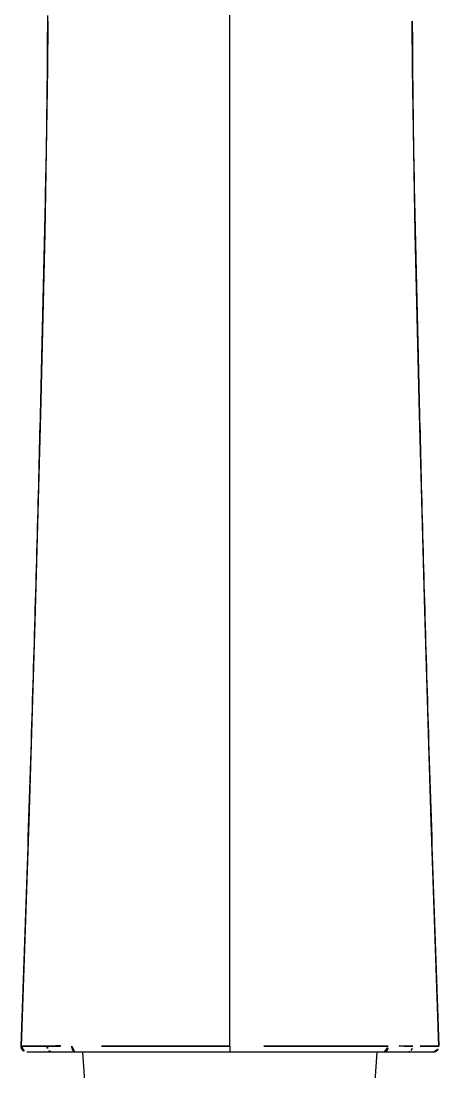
# Model space of a CAD drawing. Extents: x 16296660632 to 16296678186, y -37409619871 to -37409616409.
# Drawn here: x 16296676333 to 16296676368.4, y -37409617004.7 to -37409616915.8 of the extents above; entities that cross this region are included whole.
import ezdxf

# ---------------------------------------------------------------- set-up
doc = ezdxf.new("R2010")
doc.units = 0
doc.header["$LTSCALE"] = 10
doc.header["$MEASUREMENT"] = 0
doc.layers.get('0').update_dxf_attribs({"linetype": 'CONTINUOUS'})

msp = doc.modelspace()

# ---------------------------------------------------------------- linework, layer by layer
at = {"ltscale": 0.5}
for p, q in [((16296676350.69191, -37409617002.493347), (16296676350.69191, -37409616912.408318)), ((16296676335.266279, -37409616915.779091), (16296676335.26646, -37409616915.304024)), ((16296676333.01104, -37409617002.487228), (16296676333.01025, -37409617002.486847)), ((16296676367.87326, -37409617003.005272), (16296676333.510571, -37409617003.005272)), ((16296676338.96917, -37409617013.447899), (16296676338.241911, -37409617003.005272)), ((16296676350.69191, -37409617002.493538), (16296676350.69191, -37409617003.005272)), ((16296676362.300051, -37409617015.093536), (16296676363.141911, -37409617003.005272)), ((16296676368.373581, -37409617002.487137), (16296676368.37278, -37409617002.487213))]:
    msp.add_line(p, q, dxfattribs=at)
for points in [[(16296676335.267179, -37409616915.778908), (16296676335.249519, -37409616919.772163), (16296676335.019171, -37409616933.713287), (16296676334.65733, -37409616949.017479), (16296676334.21681, -37409616965.634811), (16296676333.667419, -37409616983.508636), (16296676333.01025, -37409617002.486847)], [(16296676368.373581, -37409617002.487137), (16296676367.717079, -37409616983.529266), (16296676367.1674, -37409616965.648277), (16296676366.726681, -37409616949.024971), (16296676366.3647, -37409616933.71521), (16296676366.134279, -37409616919.768913), (16296676366.116631, -37409616915.762604)]]:
    msp.add_lwpolyline(points, dxfattribs=at)
for centre, radius, start, end in [((16296676333.5121, -37409617002.505333), 0.499938, 177.93060356, 269.82481852), ((16296676367.87085, -37409617002.505188), 0.500082, 270.27583244, 2.08733084)]:
    msp.add_arc(centre, radius, start, end, dxfattribs=at)
for points, knots in [([(16296676333.01108, -37409617002.487244), (16296676333.32756, -37409616993.906601), (16296676333.873159, -37409616977.8731), (16296676334.42561, -37409616958.535316), (16296676334.765079, -37409616944.582367), (16296676334.99654, -37409616934.884064), (16296676335.19964, -37409616925.318459), (16296676335.26362, -37409616918.948761), (16296676335.266279, -37409616915.779243)], [0, 0, 0, 0, 0.296973075, 0.554855365, 0.669089112, 0.779695432, 0.890378586, 1, 1, 1, 1]), ([(16296676366.117531, -37409616915.762932), (16296676366.12009, -37409616918.933022), (16296676366.183941, -37409616925.304001), (16296676366.386971, -37409616934.871529), (16296676366.6185, -37409616944.571747), (16296676366.957991, -37409616958.527092), (16296676367.510509, -37409616977.868362), (16296676368.0562, -37409616993.904823), (16296676368.37274, -37409617002.487213)], [0, 0, 0, 0, 0.109620672, 0.22030741, 0.33091559, 0.445146925, 0.703021404, 1, 1, 1, 1]), ([(16296676335.22901, -37409617002.491119), (16296676334.959379, -37409617002.495064), (16296676334.477171, -37409617002.499153), (16296676333.909639, -37409617002.49855), (16296676333.53997, -37409617002.495422), (16296676333.324039, -37409617002.493736), (16296676333.152349, -37409617002.48925), (16296676333.052139, -37409617002.491188), (16296676333.01107, -37409617002.487442)], [0, 0, 0, 0, 0.364731433, 0.652212847, 0.767581559, 0.864767581, 0.944220035, 1, 1, 1, 1]), ([(16296676335.22901, -37409617002.491119), (16296676335.228189, -37409617002.521156), (16296676335.235371, -37409617002.648109), (16296676335.291981, -37409617002.772476), (16296676335.356171, -37409617002.845093)], [0, 0, 0, 0, 0.236638101, 1, 1, 1, 1]), ([(16296676335.229019, -37409617002.490608), (16296676335.47451, -37409617002.48513), (16296676336.171, -37409617002.471313), (16296676336.867661, -37409617002.476044), (16296676337.318701, -37409617002.478844)], [0, 0, 0, 0, 0.352493393, 1, 1, 1, 1]), ([(16296676335.356171, -37409617002.845093), (16296676335.40081, -37409617002.895576), (16296676335.507879, -37409617002.975227), (16296676335.637501, -37409617003.004097), (16296676335.698971, -37409617003.005203)], [0, 0, 0, 0, 0.522912984, 1, 1, 1, 1]), ([(16296676337.318689, -37409617002.478844), (16296676337.31673, -37409617002.542976), (16296676337.32729, -37409617002.671944), (16296676337.3866, -37409617002.844643), (16296676337.485821, -37409617002.971764), (16296676337.578779, -37409617003.0056), (16296676337.61845, -37409617003.005257)], [0, 0, 0, 0, 0.291396263, 0.581264726, 0.819855342, 1, 1, 1, 1]), ([(16296676350.69191, -37409617002.493538), (16296676349.507, -37409617002.493538), (16296676347.16511, -37409617002.494423), (16296676343.72407, -37409617002.498863), (16296676340.45121, -37409617002.501587), (16296676338.33539, -37409617002.485092), (16296676337.31871, -37409617002.478737)], [0, 0, 0, 0, 0.265809068, 0.525351125, 0.771925431, 1, 1, 1, 1]), ([(16296676364.065121, -37409617002.478722), (16296676363.048441, -37409617002.485077), (16296676360.932619, -37409617002.501579), (16296676357.65976, -37409617002.49884), (16296676354.21871, -37409617002.494408), (16296676351.87682, -37409617002.493523), (16296676350.69191, -37409617002.493523)], [0, 0, 0, 0, 0.228074529, 0.474648848, 0.734190918, 1, 1, 1, 1]), ([(16296676363.7654, -37409617003.005257), (16296676363.805059, -37409617003.005562), (16296676363.89798, -37409617002.971718), (16296676363.997231, -37409617002.844643), (16296676364.05654, -37409617002.671959), (16296676364.067089, -37409617002.542999), (16296676364.06513, -37409617002.478859)], [0, 0, 0, 0, 0.180140639, 0.418696371, 0.708585398, 1, 1, 1, 1]), ([(16296676366.15481, -37409617002.49086), (16296676365.915689, -37409617002.487373), (16296676365.21924, -37409617002.471939), (16296676364.52256, -37409617002.475693), (16296676364.065109, -37409617002.478554)], [0, 0, 0, 0, 0.343302602, 1, 1, 1, 1]), ([(16296676365.68424, -37409617003.005211), (16296676365.74468, -37409617003.004211), (16296676365.872141, -37409617002.976479), (16296676365.97818, -37409617002.899452), (16296676366.02282, -37409617002.850479)], [0, 0, 0, 0, 0.47708959, 1, 1, 1, 1]), ([(16296676366.02282, -37409617002.850479), (16296676366.045759, -37409617002.82531), (16296676366.122959, -37409617002.720688), (16296676366.15744, -37409617002.586372), (16296676366.15481, -37409617002.490967)], [0, 0, 0, 0, 0.2629822, 1, 1, 1, 1]), ([(16296676368.372749, -37409617002.487297), (16296676368.33168, -37409617002.491043), (16296676368.231461, -37409617002.489113), (16296676368.05978, -37409617002.493599), (16296676367.843849, -37409617002.495277), (16296676367.47418, -37409617002.498413), (16296676366.906651, -37409617002.499008), (16296676366.42445, -37409617002.494911), (16296676366.154819, -37409617002.490967)], [0, 0, 0, 0, 0.055780373, 0.135232539, 0.23241831, 0.347786792, 0.635268045, 1, 1, 1, 1])]:
    msp.add_open_spline(points, degree=3, knots=knots, dxfattribs=at)

doc.saveas('drawing.dxf')
